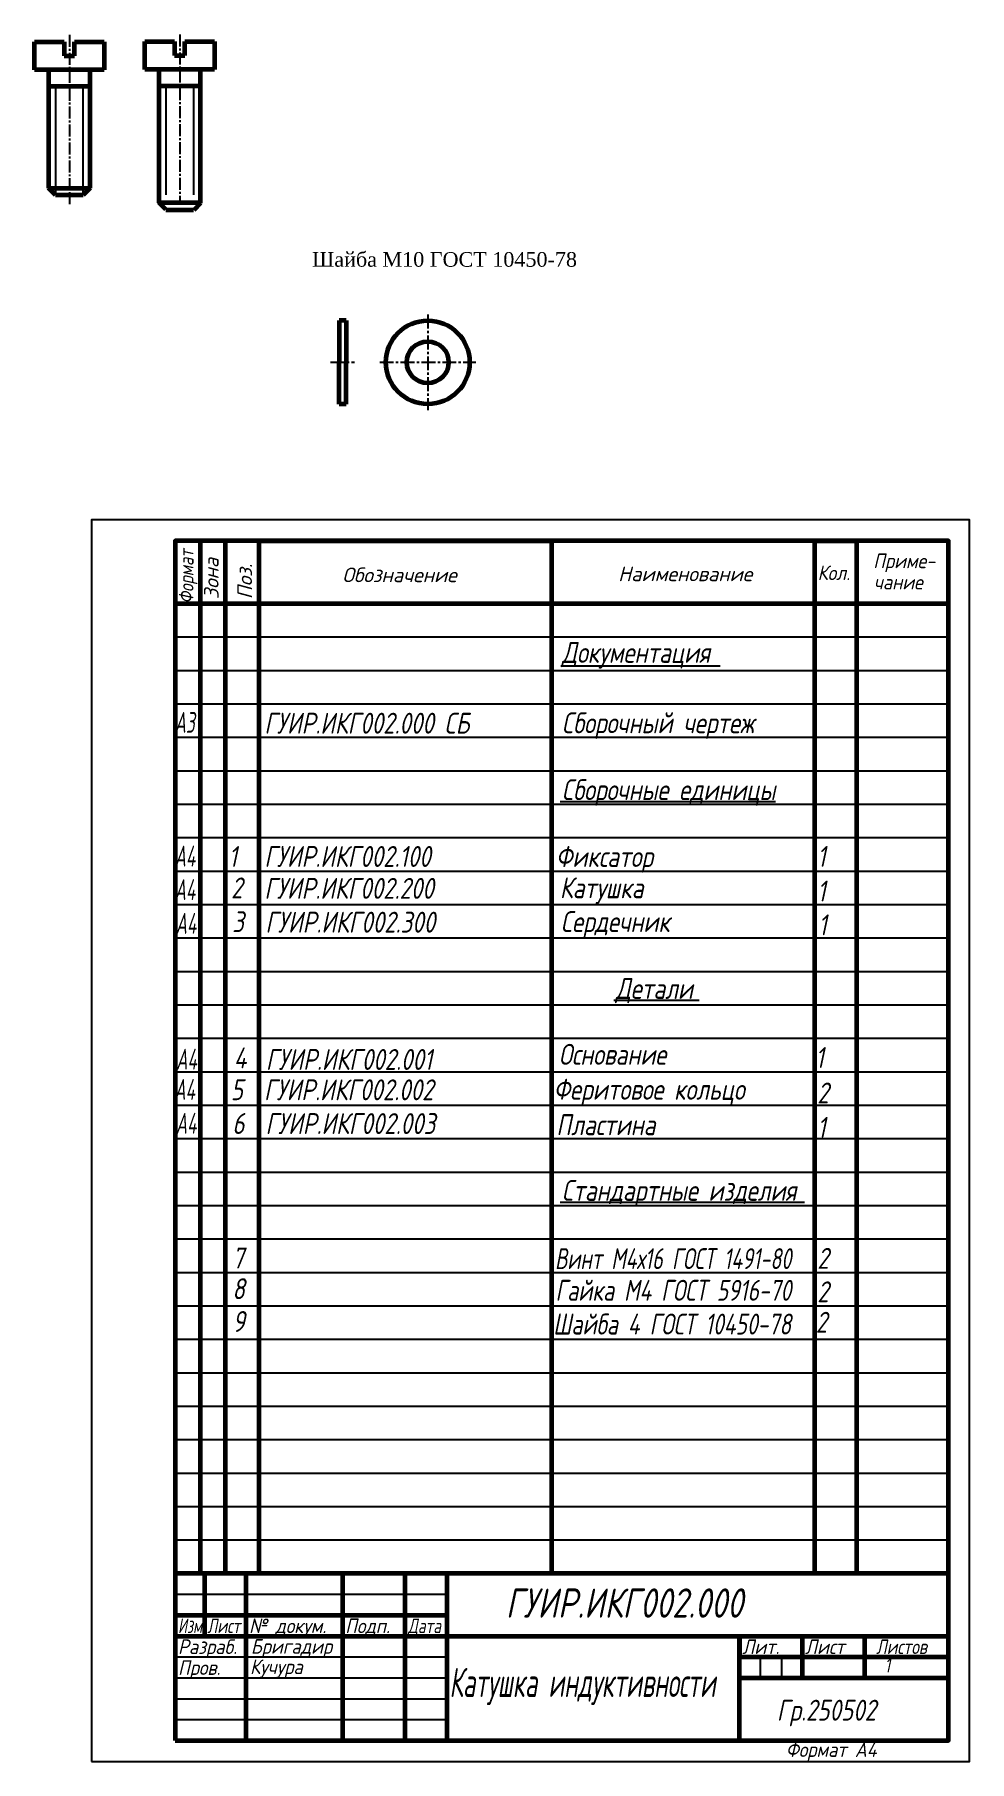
# Model space of a CAD drawing. Header units: millimetres. Extents: x 0 to 1065, y -13 to 605.
# Drawn here: x 841.8 to 1065.5, y -0.3 to 412.8 of the extents above; entities that cross this region are included whole.
import ezdxf

# ---------------------------------------------------------------- set-up
doc = ezdxf.new("R2010")
doc.units = ezdxf.units.MM
doc.header["$LTSCALE"] = 0.5
doc.linetypes.add('CENTER2', pattern=[28.575, 19.05, -3.175, 3.175, -3.175])
doc.layers.get('0').update_dxf_attribs({"linetype": 'CONTINUOUS', "lineweight": 60})
doc.layers.add('4-текст', color=7, linetype='CONTINUOUS', true_color=0x00ad00)
doc.layers.add('для рамок', color=6, linetype='CONTINUOUS', plot=False)
doc.styles.get("Standard").update_dxf_attribs({"font": 'isocpeui.ttf', "width": 0.8})
doc.styles.add('стиль1', font='times.ttf')

msp = doc.modelspace()

# ---------------------------------------------------------------- linework, layer by layer
at = {"color": 1, "lineweight": 60}
for p, q in [((841.81, 404.34), (841.81, 411)), ((841.81, 411), (848.89, 411)), ((848.89, 411), (848.89, 407.67)), ((851.39, 411), (858.48, 411)), ((851.39, 407.67), (851.39, 411)), ((858.48, 411), (858.48, 404.34)), ((868.21, 404.44), (868.21, 411.11)), ((868.21, 411.11), (875.3, 411.11)), ((875.3, 411.11), (875.3, 407.77)), ((877.8, 411.11), (884.88, 411.11)), ((877.8, 407.77), (877.8, 411.11)), ((884.88, 411.11), (884.88, 404.44)), ((848.89, 407.67), (851.39, 407.67)), ((875.3, 407.77), (877.8, 407.77)), ((858.48, 404.34), (841.81, 404.34)), ((845.14, 404.34), (845.14, 376)), ((855.14, 404.34), (845.14, 404.34)), ((855.14, 376), (855.14, 404.34)), ((884.88, 404.44), (868.21, 404.44)), ((871.55, 404.44), (871.55, 372.52)), ((881.55, 404.44), (871.55, 404.44)), ((881.55, 372.4), (881.55, 404.44)), ((855.14, 400.34), (845.14, 400.34)), ((881.55, 400.44), (871.55, 400.44)), ((845.14, 376), (855.14, 376)), ((846.81, 374.34), (845.14, 376)), ((855.14, 376), (853.48, 374.34)), ((853.48, 374.34), (846.81, 374.34)), ((871.53, 372.58), (881.53, 372.58)), ((873.21, 370.92), (871.55, 372.59)), ((881.55, 372.43), (879.88, 370.76)), ((879.86, 370.78), (873.2, 370.78))]:
    msp.add_line(p, q, dxfattribs=at)
at = {"color": 1, "linetype": 'CENTER2', "lineweight": -3, "ltscale": 0.3}
for p, q in [((850.14, 412.67), (850.14, 372.22)), ((876.55, 412.77), (876.55, 372.33))]:
    msp.add_line(p, q, dxfattribs=at)
at = {"color": 1, "lineweight": -3}
for p, q in [((846.81, 400.34), (846.81, 374.34)), ((853.48, 374.34), (853.48, 400.34)), ((873.21, 400.44), (873.21, 374.44)), ((879.88, 374.44), (879.88, 400.44))]:
    msp.add_line(p, q, dxfattribs=at)
at = {"color": 5, "lineweight": 60}
for p, q in [((916.37, 344.37), (914.7, 344.37)), ((914.7, 344.37), (914.7, 334.37)), ((916.37, 344.37), (916.37, 334.37)), ((914.7, 324.37), (914.7, 334.37)), ((916.37, 324.37), (916.37, 334.37)), ((916.37, 324.37), (914.7, 324.37))]:
    msp.add_line(p, q, dxfattribs=at)
at = {"color": 5, "linetype": 'CENTER2', "lineweight": -3, "ltscale": 0.35}
for p, q in [((935.88, 345.79), (935.88, 322.95)), ((912.63, 334.37), (918.39, 334.37)), ((924.38, 334.37), (947.38, 334.37))]:
    msp.add_line(p, q, dxfattribs=at)
at = {"color": 7, "linetype": 'Continuous'}
for p, q in [((875.47, 291.67), (875.47, 276.67)), ((895.47, 291.67), (965.47, 291.67)), ((1028.47, 291.67), (1038.47, 291.67)), ((875.47, 34.67), (940.47, 34.67)), ((875.47, 29.67), (940.47, 29.67)), ((1010.47, 29.67), (1010.47, 24.67)), ((875.47, 4.67), (1060.47, 4.67))]:
    msp.add_line(p, q, dxfattribs=at)
at = {"color": 7, "linetype": 'Continuous', "lineweight": 60}
for p, q in [((881.47, 291.67), (881.47, 44.67)), ((887.47, 44.67), (887.47, 291.67)), ((895.47, 291.67), (895.47, 44.67)), ((965.47, 291.67), (965.47, 44.67)), ((1028.47, 44.67), (1028.47, 291.67)), ((1038.47, 291.67), (1038.47, 44.67)), ((875.47, 276.67), (1060.47, 276.67)), ((1060.47, 44.67), (875.47, 44.67)), ((882.47, 44.67), (882.47, 29.67)), ((892.47, 4.67), (892.47, 44.67)), ((915.47, 44.67), (915.47, 4.67)), ((930.47, 4.67), (930.47, 44.67)), ((940.47, 44.67), (940.47, 4.67)), ((875.47, 34.67), (940.47, 34.67)), ((875.47, 29.67), (940.47, 29.67)), ((940.47, 29.67), (1060.47, 29.67)), ((1010.47, 4.67), (1010.47, 29.67)), ((1025.47, 29.67), (1025.47, 19.67)), ((1040.47, 19.67), (1040.47, 29.67)), ((1010.47, 24.67), (1060.47, 24.67)), ((1010.47, 19.67), (1060.47, 19.67)), ((1010.47, 4.67), (1060.47, 4.67))]:
    msp.add_line(p, q, dxfattribs=at)
at = {"color": 7, "linetype": 'Continuous', "lineweight": -3}
for p, q in [((875.47, 268.67), (1060.47, 268.67)), ((875.47, 260.67), (1060.47, 260.67)), ((875.47, 252.67), (1060.47, 252.67)), ((875.47, 244.67), (1060.47, 244.67)), ((875.47, 236.67), (1060.47, 236.67)), ((875.47, 228.67), (1060.47, 228.67)), ((875.47, 220.67), (1060.47, 220.67)), ((875.47, 212.67), (1060.47, 212.67)), ((875.47, 204.67), (1060.47, 204.67)), ((875.47, 196.67), (1060.47, 196.67)), ((875.47, 188.67), (1060.47, 188.67)), ((875.47, 180.67), (1060.47, 180.67)), ((875.47, 172.67), (1060.47, 172.67)), ((875.47, 164.67), (1060.47, 164.67)), ((875.47, 156.67), (1060.47, 156.67)), ((875.47, 148.67), (1060.47, 148.67)), ((875.47, 140.67), (1060.47, 140.67)), ((875.47, 132.67), (1060.47, 132.67)), ((875.47, 124.67), (1060.47, 124.67)), ((875.47, 116.67), (1060.47, 116.67)), ((875.47, 108.67), (1060.47, 108.67)), ((875.47, 100.67), (1060.47, 100.67)), ((875.47, 92.67), (1060.47, 92.67)), ((875.47, 84.67), (1060.47, 84.67)), ((875.47, 76.67), (1060.47, 76.67)), ((875.47, 68.67), (1060.47, 68.67)), ((875.47, 60.67), (1060.47, 60.67)), ((875.47, 52.67), (1060.47, 52.67)), ((875.47, 39.67), (940.47, 39.67)), ((875.47, 24.67), (940.47, 24.67)), ((1015.47, 19.67), (1015.47, 24.67)), ((1020.47, 24.67), (1020.47, 19.67)), ((875.47, 19.67), (940.47, 19.67)), ((875.47, 14.67), (940.47, 14.67)), ((875.47, 9.67), (940.47, 9.67))]:
    msp.add_line(p, q, dxfattribs=at)
at = {"color": 7, "lineweight": -3}
for p, q in [((967.71, 261.77), (1005.85, 261.77)), ((967.57, 229.31), (1019.09, 229.31)), ((980.43, 181.76), (1000.83, 181.78)), ((967.57, 133.46), (1025.99, 133.46))]:
    msp.add_line(p, q, dxfattribs=at)
at = {"color": 7, "linetype": 'Continuous', "lineweight": 60}
msp.add_lwpolyline([(875.47, 4.67), (1060.47, 4.67), (1060.47, 291.67), (875.47, 291.67)], close=True, dxfattribs=at)
at = {"color": 5, "lineweight": 60}
for radius in [10, 5]:
    msp.add_circle((935.88, 334.37), radius, dxfattribs=at)
at = {"layer": 'для рамок', "color": 7}
msp.add_lwpolyline([(855.47, -0.33), (1065.47, -0.33), (1065.47, 296.67), (855.47, 296.67)], close=True, dxfattribs=at)

# ---------------------------------------------------------------- texts
at = {"color": 5, "style": 'стиль1'}
msp.add_text('Шайба М10 ГОСТ 10450-78', height=3.5, dxfattribs=at).set_placement((908.19, 357.23))
at = {"color": 7, "linetype": 'Continuous', "width": 0.8}
msp.add_text('Формат', height=3.5, rotation=90, dxfattribs=at).set_placement((879.85, 276.67))
at = {"color": 7, "linetype": 'Continuous'}
for s, p in [('Зона', (885.85, 277.71)), ('Поз.', (893.85, 277.71))]:
    msp.add_text(s, height=3.5, rotation=90, dxfattribs=at).set_placement(p)
for s, p in [('Обозначение', (915.44, 281.77)), ('Наименование', (981.42, 282))]:
    msp.add_text(s, height=3.5, dxfattribs=at).set_placement(p)
for s, width, p in [('Кол.', 0.9, (1029.14, 282.26)), ('Приме-', 0.9, (1042.45, 285.11)), ('чание', 0.9, (1042.58, 280.05)), ('Изм.', 0.7, (876.14, 30.37)), ('Лист', 0.75, (883.14, 30.37)), ('№ докум.', 0.9, (893.14, 30.37)), ('Подп.', 0.9, (916.14, 30.37)), ('Дата', 0.75, (931.14, 30.37)), ('Разраб.', 0.9, (876.14, 25.37)), ('Лит.', 0.9, (1011.14, 25.37)), ('Лист', 0.9, (1026.14, 25.37)), ('Листов', 0.8, (1043.14, 25.37)), ('Пров.', 0.9, (876.14, 20.37)), ('Формат А4', 0.9, (1021.54, 0.75))]:
    msp.add_text(s, height=3.5, dxfattribs=dict(at, width=width)).set_placement(p)
at = {"color": 7, "lineweight": -3}
for s, height, width, p in [('Документация', 5, 0.8, (967.97, 262.47)), ('А3', 5, 0.6, (875.33, 245.73)), ('ГУИР.ИКГ002.000 СБ', 5, 0.8, (896.78, 245.54)), ('Сборочный чертеж', 5, 0.8, (967.97, 245.63)), ('Сборочные единицы', 5, 0.8, (967.97, 229.63)), ('А4', 5, 0.6, (875.33, 213.73)), ('ГУИР.ИКГ002.100', 5, 0.8, (896.78, 213.66)), ('Фиксатор', 5, 0.8, (966.52, 213.64)), ('1', 5, 0.8, (1029.07, 213.68)), ('А4', 5, 0.6, (875.33, 205.73)), ('2', 5, 0.8, (888.83, 206.14)), ('ГУИР.ИКГ002.200', 5, 0.8, (896.78, 206.03)), ('Катушка', 5, 0.8, (967.48, 206.17)), ('1', 5, 0.8, (1029.07, 205.38)), ('А4', 5, 0.6, (875.58, 197.64)), ('3', 5, 0.8, (889.08, 198.05)), ('ГУИР.ИКГ002.300', 5, 0.8, (897.03, 197.94)), ('Сердечник', 5, 0.8, (967.72, 198.08)), ('1', 5, 0.8, (1029.32, 197.28)), ('Детали', 5, 0.8, (980.83, 182.08)), ('А4', 5, 0.6, (875.7, 165.17)), ('4', 5, 0.8, (889.49, 165.48)), ('ГУИР.ИКГ002.001', 5, 0.8, (897.15, 165.1)), ('Основание', 5, 0.8, (967.24, 166.32)), ('1', 5, 0.8, (1028.63, 165.56)), ('А4', 5, 0.6, (875.25, 157.91)), ('5', 5, 0.8, (888.76, 157.86)), ('ГУИР.ИКГ002.002', 5, 0.8, (896.7, 157.84)), ('Феритовое кольцо', 5, 0.8, (965.97, 157.96)), ('2', 5, 0.8, (1029.07, 157.08)), ('А4', 5, 0.6, (875.61, 149.83)), ('6', 5, 0.8, (889.12, 149.78)), ('ГУИР.ИКГ002.003', 5, 0.8, (897.06, 149.76)), ('Пластина', 5, 0.8, (966.63, 149.48)), ('1', 5, 0.8, (1029.07, 148.87)), ('Стандартные изделия', 5, 0.8, (967.97, 133.78)), ('7', 5, 0.8, (889.12, 117.61)), ('2', 5, 0.8, (1029.07, 117.52)), ('8', 5, 0.8, (889.12, 110.26)), ('2', 5, 0.8, (1029.07, 109.52)), ('9', 5, 0.8, (889.18, 102.42)), ('2', 5, 0.8, (1028.7, 102.24)), ('ГУИР.ИКГ002.000 ', 7, 0.8, (954.54, 34.07)), ('Бригадир', 3.5, 0.9, (893.57, 25.45)), ('Кучура', 3.5, 0.9, (893.36, 20.57)), ('1', 3.5, 0.8, (1045.14, 20.95)), ('Гр.250502', 5, 0.8, (1019.39, 9.44))]:
    msp.add_text(s, height=height, dxfattribs=dict(at, width=width)).set_placement(p)
at = {"color": 7}
for s, width, p in [('1', 0.8, (888.26, 213.63)), ('Винт М4х16 ГОСТ 1491-80', 0.7, (966.32, 117.45)), ('Гайка M4 ГОСТ 5916-70', 0.75, (966.43, 109.88)), ('Шайба 4 ГОСТ 10450-78', 0.75, (965.89, 101.8))]:
    msp.add_text(s, height=5, dxfattribs=dict(at, width=width)).set_placement(p)
at = {"layer": '4-текст', "color": 0, "width": 0.6}
msp.add_text('Катушка индуктивности', height=7, dxfattribs=at).set_placement((941.06, 15.08))

doc.saveas('drawing.dxf')
